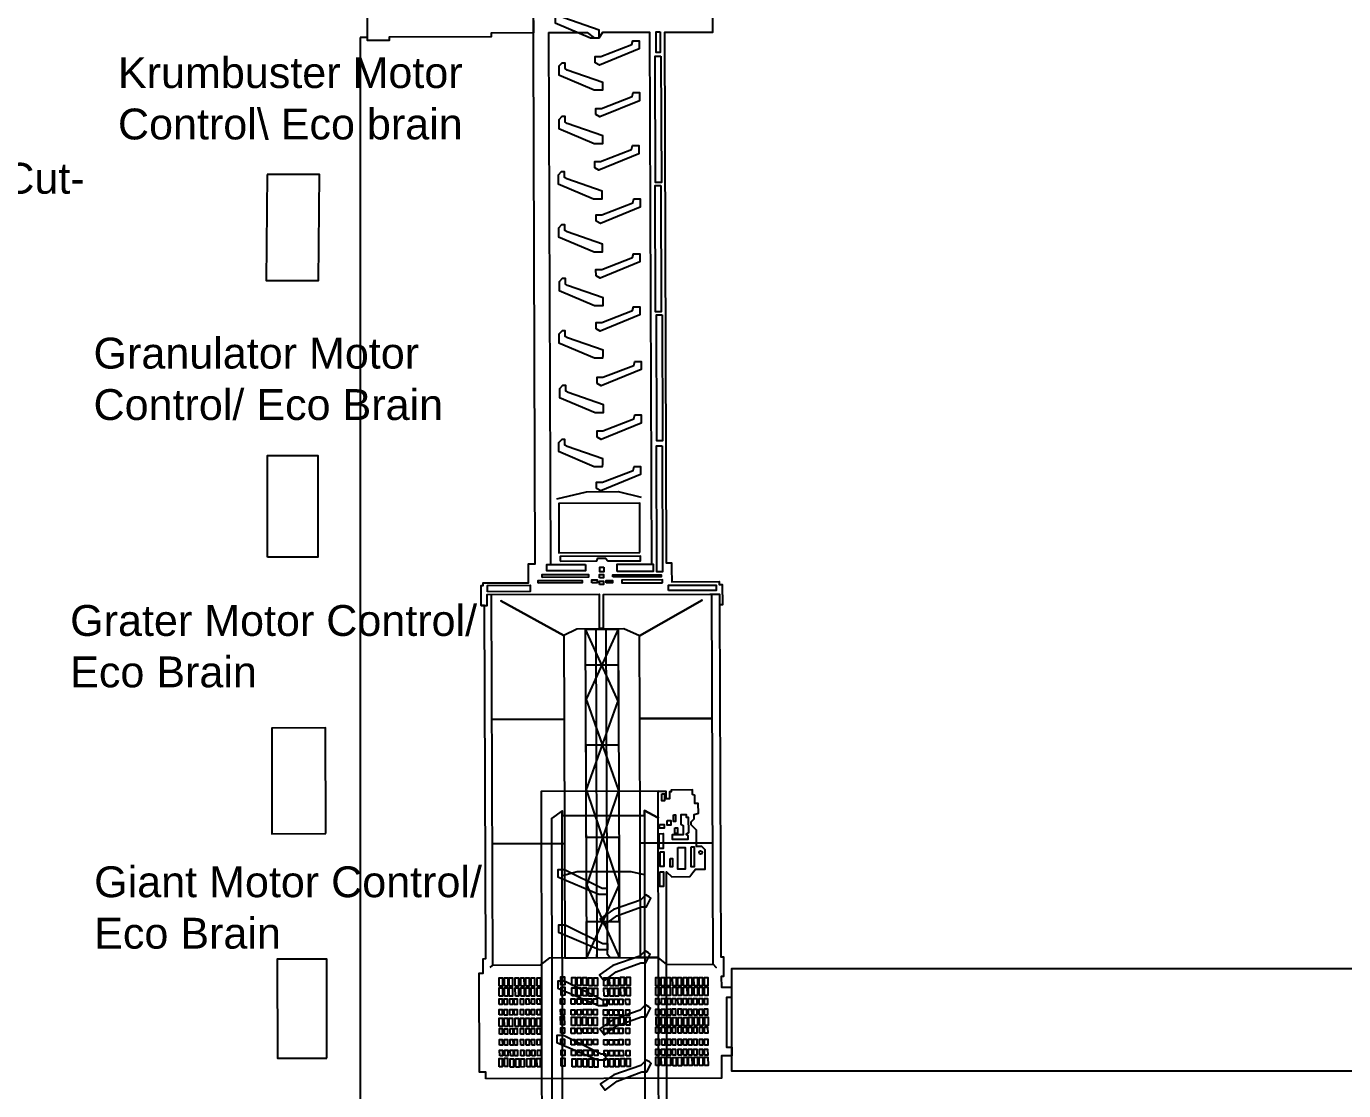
# Model space of a CAD drawing. Header units: millimetres. Extents: x 3191 to 879702, y -27549 to 222194.
# Drawn here: x 161471 to 174287, y 7832 to 18186 of the extents above; entities that cross this region are included whole.
import ezdxf

# ---------------------------------------------------------------- set-up
doc = ezdxf.new("R2010")
doc.units = ezdxf.units.MM
doc.header["$MEASUREMENT"] = 0
for name, color, linetype in [('Giant', 31, 'Continuous'), ('Granulator', 11, 'Continuous'), ('Grater', 130, 'Continuous'), ('Krumbuster', 112, 'Continuous'), ('Worker-Walkway', 8, 'Continuous')]:
    doc.layers.add(name, color=color, linetype=linetype)
doc.styles.get("Standard").update_dxf_attribs({"font": 'arial.ttf'})

msp = doc.modelspace()

# ---------------------------------------------------------------- linework, layer by layer
at = {"layer": 'Giant'}
for points in [[(168632.96591, 4831.83577), (167628.03527, 4830.39059), (167619.53068, 10744.21987), (166481.15397, 10742.58278), (166489.65856, 4828.75351)], [(167705.60491, 4830.50214), (167698.22724, 9960.70498), (167750.88461, 9913.64551), (167926.47278, 9913.89802), (167956.16036, 9954.55531), (167980.08628, 9987.32198), (168075.84851, 9987.45969), (168075.57743, 10175.95977), (168043.60422, 10206.3803), (167989.9112, 10206.30308), (167989.68352, 10364.6218), (167938.07217, 10418.96001), (167938.03361, 10445.77672), (167967.00798, 10476.2849), (167966.94643, 10519.08035), (168009.02279, 10532.2043), (168008.88719, 10626.49673), (167974.77439, 10626.44768), (167974.66136, 10705.05067), (167951.43066, 10712.9844), (167951.36703, 10757.2264), (167746.03287, 10756.93111), (167746.0579, 10739.52807), (167729.3654, 10739.50407), (167729.43946, 10688.00709), (167729.46241, 10672.05059), (167697.53302, 10672.00467), (167697.4308, 10743.08564), (167619.53247, 10742.97361)], [(166489.65856, 4828.75351), (166690.81372, 4829.04279), (166682.58158, 10553.41926), (166581.77946, 10480.85792), (166589.90746, 4828.89768)], [(166682.58158, 10553.41926), (166682.64498, 10509.33304), (167484.11966, 10510.48563), (167484.05095, 10558.2661), (167611.20856, 10490.70604), (167619.89524, 10490.71854), (167611.20856, 10490.70604), (167484.05095, 10558.2661), (167492.2884, 4830.19538)], [(167484.05095, 10558.2661), (167484.95067, 9932.62456), (167355.4526, 9962.45975), (166829.86195, 9961.7039), (166686.91638, 9922.6641), (166683.49001, 9921.72833)], [(167838.58206, 10511.55174), (167838.70726, 10424.49203), (167860.51313, 10411.48221), (167860.64354, 10320.79501), (167754.68961, 10320.64264), (167754.7501, 10278.58158), (167910.03024, 10278.80488), (167909.98435, 10310.71788), (167891.83678, 10326.64831), (167915.02994, 10344.81914), (167914.8213, 10489.89641), (167895.2176, 10489.86822), (167895.18006, 10515.97278), (167838.57582, 10515.89138), (167838.58206, 10511.55174)], [(166643.40845, 9974.45469), (166643.49707, 9912.83191), (167039.3131, 9743.91029), (167103.14841, 9744.00209), (167120.78001, 9744.02744), (167120.70086, 9799.06289), (167074.4502, 9798.99638), (166707.21077, 9981.15606), (166642.08421, 9981.0624), (166642.09371, 9974.4528)], [(167529.13863, 9718.15401), (167497.95685, 9736.98105), (167446.12275, 9685.00884), (167183.77402, 9594.47828), (167053.13399, 9504.15938), (167097.59127, 9445.24869), (167214.5473, 9533.18893), (167456.5921, 9620.8417), (167503.33579, 9620.90892), (167546.15534, 9704.95926), (167529.13863, 9718.15401)], [(166649.7957, 9434.7682), (166649.88432, 9373.14541), (167045.70035, 9204.22379), (167109.53566, 9204.3156), (167127.16725, 9204.34095), (167127.08811, 9259.3764), (167080.83744, 9259.30989), (166713.59802, 9441.46956), (166648.47145, 9441.37591), (166648.48096, 9434.76631)], [(167523.49063, 9172.39697), (167492.30885, 9191.224), (167440.47475, 9139.25179), (167178.12602, 9048.72123), (167047.48599, 8958.40234), (167091.94327, 8899.49165), (167208.8993, 8987.43188), (167450.9441, 9075.08466), (167497.68779, 9075.15188), (167540.50734, 9159.20222), (167523.49063, 9172.39697)], [(166643.15841, 8891.25745), (166643.24703, 8829.63466), (167039.06306, 8660.71304), (167102.89837, 8660.80484), (167120.52996, 8660.8302), (167120.45082, 8715.86565), (167074.20016, 8715.79913), (166706.96073, 8897.95881), (166641.83417, 8897.86515), (166641.84367, 8891.25556)], [(167527.15665, 8647.52811), (167495.97487, 8666.35514), (167444.14077, 8614.38294), (167181.79204, 8523.85238), (167051.15201, 8433.53348), (167095.60929, 8374.62279), (167212.56532, 8462.56302), (167454.61012, 8550.2158), (167501.35381, 8550.28302), (167544.17336, 8634.33336), (167527.15665, 8647.52811)], [(166632.79068, 8362.34033), (166632.8793, 8300.71754), (167028.69533, 8131.79592), (167092.53064, 8131.88772), (167110.16224, 8131.91308), (167110.08309, 8186.94853), (167063.83243, 8186.88202), (166696.59301, 8369.04169), (166631.46644, 8368.94803), (166631.47594, 8362.33844)], [(167532.45923, 8111.11148), (167501.27745, 8129.93852), (167449.44335, 8077.96631), (167187.09462, 7987.43575), (167056.45459, 7897.11685), (167100.91187, 7838.20616), (167217.8679, 7926.1464), (167459.9127, 8013.79917), (167506.65639, 8013.86639), (167549.47594, 8097.91673), (167532.45923, 8111.11148)]]:
    msp.add_lwpolyline(points, dxfattribs=at)
for points in [[(167653.21118, 10718.36398), (167680.77376, 10718.40361), (167680.86974, 10651.66229), (167653.30716, 10651.62265)], [(167767.43895, 10515.83359), (167785.56357, 10515.85965), (167785.6585, 10449.85272), (167767.53387, 10449.82666)], [(167631.87672, 10419.89946), (167676.13179, 10419.9631), (167676.17977, 10386.60356), (167631.92469, 10386.53992)], [(167704.38827, 10459.90619), (167742.8444, 10459.96149), (167742.907, 10416.43163), (167704.45087, 10416.37633)], [(167780.722, 10388.86809), (167807.55678, 10388.90668), (167807.63397, 10335.22876), (167780.7992, 10335.19017)], [(167629.11521, 10332.12345), (167665.38794, 10332.17561), (167665.59551, 10187.83274), (167629.32279, 10187.78058)], [(167637.35103, 10155.87906), (167673.62375, 10155.93123), (167673.83133, 10011.58836), (167637.5586, 10011.53619)], [(167809.28775, 10197.43081), (167881.12888, 10197.53413), (167881.43138, 9987.18433), (167809.59025, 9987.08101)], [(167939.88159, 10205.58576), (167968.19544, 10205.62647), (167968.47916, 10008.34008), (167940.1653, 10008.29936)], [(167733.98233, 10092.1474), (167757.20157, 10092.18079), (167757.31842, 10010.92951), (167734.09918, 10010.89612)], [(167633.26402, 9961.30144), (167669.53675, 9961.35361), (167669.74433, 9817.01074), (167633.4716, 9816.95858)], [(164393.85182, 8148.05882), (164393.40858, 9112.75112), (163912.94604, 9112.53037), (163913.38928, 8147.83807)]]:
    msp.add_lwpolyline(points, close=True, dxfattribs=at)
msp.add_circle((168031.40883, 10148.41185), 15.96471, dxfattribs=at)
at = {"layer": 'Granulator'}
msp.add_lwpolyline([(163815.86575, 13022.5), (163815.86575, 14010.12346), (164307, 14010.12346), (164307, 13022.5)], close=True, dxfattribs=at)
at = {"layer": 'Grater'}
for points in [[(165940.66997, 7946.83163), (165940.44344, 8011.41788), (165881.38022, 8011.21073), (165877.99698, 8975.82557), (165916.45261, 8975.96045), (165915.96102, 9116.12037), (165942.06545, 9116.21193), (165930.01869, 12550.92819), (165895.43533, 12550.8069), (165894.74612, 12747.31252), (165916.71123, 12747.38955), (165916.62929, 12770.74954), (166356.51005, 12772.29236), (166355.85789, 12958.23316), (166422.46535, 12958.46677), (166401.22141, 19015.44132)], [(168144.78139, 19086.89493), (168148.15129, 18126.08342), (167678.51639, 18124.43624), (167696.61011, 12965.63558), (167749.10827, 12965.8197), (167749.29379, 12912.92518), (167749.74858, 12783.25965), (168210.12564, 12784.87435), (168210.23121, 12754.77636), (168242.27756, 12754.88876), (168242.97196, 12556.90407), (168214.70886, 12556.80494), (168226.7193, 9132.44219), (168254.55957, 9132.53984), (168255.22976, 8941.45749), (168232.48575, 8941.37772), (168232.84741, 8838.2651), (168331.38995, 8838.61072), (168331.74633, 8737.00065), (168281.71841, 8736.82518), (168283.40456, 8256.07901), (168334.94578, 8256.25978), (168335.24897, 8169.81609), (168233.67982, 8169.45985), (168234.43516, 7954.10191), (165940.66997, 7946.83163)], [(167045.08645, 18095.62375), (167044.90485, 18147.40084), (166699.1037, 18267.5898), (166677.67885, 18281.08021), (166677.48829, 18335.41175), (166646.09369, 18335.30163), (166615.65416, 18303.78297), (166615.94892, 18219.74288), (166960.99746, 18073.23668), (167043.31787, 18073.5254), (167045.08645, 18095.62375)], [(166403.92853, 18243.59919), (166404.35507, 18121.98639), (165992.0698, 18120.54036), (165992.19446, 18084.99562), (165002.20685, 18081.52339), (165002.31941, 18049.42982), (164791.65913, 18048.69096), (164791.04163, 18224.74778)], [(166551.94192, 18124.53617), (166928.12161, 18125.85557), (166996.11312, 18073.35984), (167043.31787, 18073.5254), (167079.18129, 18127.75011), (167533.68255, 18129.3442), (167551.82991, 12955.25085)], [(166551.94192, 18124.53617), (166570.09043, 12950.11623)], [(167006.15926, 17830.88307), (167005.94485, 17892.0148), (167061.95167, 17892.21124), (167361.95412, 18007.86498), (167372.0053, 18046.10074), (167433.1047, 18046.31504), (167433.38456, 17966.5207), (167046.12382, 17808.10294), (167006.15926, 17830.88307)], [(167080.12789, 17588.91045), (167079.94629, 17640.68754), (166734.14514, 17760.8765), (166712.72029, 17774.36691), (166712.52973, 17828.69845), (166681.13513, 17828.58834), (166650.6956, 17797.06967), (166650.99036, 17713.02959), (166996.0389, 17566.52338), (167078.35931, 17566.8121), (167080.12789, 17588.91045)], [(167010.64796, 17326.5821), (167010.43355, 17387.71383), (167066.44036, 17387.91026), (167366.44282, 17503.56401), (167376.494, 17541.79977), (167437.59339, 17542.01407), (167437.87326, 17462.21972), (167050.61251, 17303.80196), (167010.64796, 17326.5821)], [(167080.25167, 17068.52079), (167080.07007, 17120.29789), (166734.26892, 17240.48684), (166712.84408, 17253.97725), (166712.65352, 17308.30879), (166681.25891, 17308.19868), (166650.81939, 17276.68002), (166651.11415, 17192.63993), (166996.16268, 17046.13372), (167078.4831, 17046.42245), (167080.25167, 17068.52079)], [(167001.56278, 16809.97436), (167001.34837, 16871.10609), (167057.35519, 16871.30253), (167357.35764, 16986.95627), (167367.40882, 17025.19203), (167428.50822, 17025.40633), (167428.78808, 16945.61199), (167041.52734, 16787.19423), (167001.56278, 16809.97436)], [(167074.49887, 16529.09775), (167074.31726, 16580.87484), (166728.51611, 16701.0638), (166707.09127, 16714.55421), (166706.90071, 16768.88575), (166675.50611, 16768.77564), (166645.06658, 16737.25698), (166645.36134, 16653.21689), (166990.40988, 16506.71068), (167072.73029, 16506.99941), (167074.49887, 16529.09775)], [(167015.58086, 16291.38308), (167015.36645, 16352.51481), (167071.37326, 16352.71124), (167371.37572, 16468.36499), (167381.4269, 16506.60075), (167442.52629, 16506.81505), (167442.80616, 16427.02071), (167055.54542, 16268.60295), (167015.58086, 16291.38308)], [(167078.15222, 16013.81776), (167077.97062, 16065.59486), (166732.16947, 16185.78381), (166710.74462, 16199.27423), (166710.55406, 16253.60576), (166679.15946, 16253.49565), (166648.71993, 16221.97699), (166649.01469, 16137.9369), (166994.06323, 15991.43069), (167076.38364, 15991.71942), (167078.15222, 16013.81776)], [(167013.36441, 15758.43445), (167013.15, 15819.56618), (167069.15681, 15819.76262), (167369.15927, 15935.41636), (167379.21045, 15973.65212), (167440.30984, 15973.86642), (167440.58971, 15894.07208), (167053.32896, 15735.65432), (167013.36441, 15758.43445)], [(167083.37455, 15491.74301), (167083.19295, 15543.5201), (166737.3918, 15663.70906), (166715.96696, 15677.19947), (166715.7764, 15731.531), (166684.3818, 15731.42089), (166653.94227, 15699.90223), (166654.23703, 15615.86214), (166999.28557, 15469.35593), (167081.60598, 15469.64466), (167083.37455, 15491.74301)], [(167013.80568, 15243.22485), (167013.59127, 15304.35658), (167069.59808, 15304.55301), (167369.60053, 15420.20676), (167379.65171, 15458.44252), (167440.75111, 15458.65682), (167441.03098, 15378.86247), (167053.77023, 15220.44471), (167013.80568, 15243.22485)], [(167081.69373, 14982.62638), (167081.51213, 15034.40347), (166735.71098, 15154.59243), (166714.28614, 15168.08284), (166714.09558, 15222.41437), (166682.70098, 15222.30426), (166652.26145, 15190.7856), (166652.55621, 15106.74551), (166997.60475, 14960.2393), (167079.92516, 14960.52803), (167081.69373, 14982.62638)], [(167025.21188, 14710.324), (167024.99747, 14771.45573), (167081.00428, 14771.65217), (167381.00674, 14887.30591), (167391.05792, 14925.54167), (167452.15731, 14925.75597), (167452.43718, 14845.96163), (167065.17643, 14687.54387), (167025.21188, 14710.324)], [(167087.79655, 14452.06311), (167087.61495, 14503.8402), (166741.8138, 14624.02916), (166720.38895, 14637.51957), (166720.19839, 14691.85111), (166688.80379, 14691.741), (166658.36426, 14660.22234), (166658.65902, 14576.18225), (167003.70756, 14429.67604), (167086.02797, 14429.96477), (167087.79655, 14452.06311)], [(167024.21729, 14190.35034), (167024.00288, 14251.48206), (167080.0097, 14251.6785), (167380.01215, 14367.33224), (167390.06333, 14405.56801), (167451.16273, 14405.7823), (167451.44259, 14325.98796), (167064.18185, 14167.5702), (167024.21729, 14190.35034)], [(167078.66461, 13927.33687), (167078.48301, 13979.11397), (166732.68186, 14099.30292), (166711.25702, 14112.79333), (166711.06646, 14167.12487), (166679.67186, 14167.01476), (166649.23233, 14135.4961), (166649.52709, 14051.45601), (166994.57563, 13904.9498), (167076.89604, 13905.23853), (167078.66461, 13927.33687)], [(167019.59191, 13689.17842), (167019.3775, 13750.31015), (167075.38432, 13750.50658), (167375.38677, 13866.16032), (167385.43795, 13904.39609), (167446.53735, 13904.61038), (167446.81721, 13824.81604), (167059.55647, 13666.39828), (167019.59191, 13689.17842)], [(166633.71995, 13590.19502), (166919.33233, 13658.95456), (167228.20893, 13660.03789), (167453.28861, 13606.61176)], [(166664.75782, 12984.16969), (167020.1563, 12985.41619), (167031.8616, 13010.73374), (167105.13111, 13010.99072), (167127.11502, 12984.95151), (167446.61659, 12986.07211), (167446.45405, 13032.41372), (166668.48132, 13029.68509), (166664.59823, 13029.67147), (166664.75782, 12984.16969)], [(165895.43533, 12550.8069), (165954.48753, 12551.01402), (165954.10659, 12659.62647), (167043.35175, 12663.44684), (167044.51368, 12332.16209), (167087.56335, 12332.31308), (167086.41885, 12658.62891), (168120.1433, 12662.25454), (168213.63267, 12662.58244), (168214.70886, 12556.80494)], [(165982.47371, 9031.64566), (166010.24208, 9054.20846), (165997.59607, 12659.77901)], [(167613.45745, 9127.05273), (167446.54233, 9126.4673), (167442.63766, 10239.7506), (168148.48093, 10242.22624), (167442.63766, 10239.7506), (167438.38905, 11451.09428), (168144.23232, 11453.56992), (167438.38905, 11451.09428), (167435.56776, 12255.48798), (168046.69227, 12604.85363), (167435.56776, 12255.48798), (167284.08453, 12323.20436), (166827.06591, 12321.60144), (166700.61602, 12261.0869), (166088.44438, 12598.02036), (166700.61602, 12261.0869), (166703.47621, 11445.60061), (166001.86326, 11443.13981), (166703.47621, 11445.60061), (166707.71619, 10236.71807), (166006.10323, 10234.25726), (166707.71619, 10236.71807), (166711.61927, 9123.88967)], [(166010.24208, 9054.20846), (166477.22595, 9055.84633), (166562.68443, 9123.3673), (167613.45745, 9127.05273), (167700.56141, 9060.37028), (168152.62055, 9061.95581), (168182.54939, 9029.52911), (168152.62055, 9061.95581), (168139.99279, 12662.32416)], [(166711.61927, 9123.88967), (166923.37803, 9124.63238), (166912.1641, 12321.8999), (167230.26521, 12323.0156), (167241.47915, 9125.74807), (167151.01061, 9125.43076), (167124.39863, 9157.61248), (167113.29789, 12322.60535), (167010.89072, 12322.24617), (167022.10466, 9124.97865), (167021.9888, 9158.01147)], [(166923.37803, 9124.63238), (167234.89011, 9826.29315), (167239.02204, 9826.30764), (166924.7711, 10753.63531), (166917.66464, 10753.61039), (167225.70471, 11615.24622), (167232.74752, 11615.27092), (166912.1641, 12321.8999), (167230.26521, 12323.0156), (166922.27271, 11645.8155), (166914.53546, 11645.78836), (167227.51891, 10761.39245), (167235.74227, 10761.42129), (166925.44099, 9838.29512), (166920.87503, 9838.27911), (167241.47915, 9125.74807)], [(166923.37803, 9124.63238), (166922.14091, 9477.3558), (167240.24202, 9478.47149), (167237.44888, 10274.84026), (167237.37958, 10294.59931), (166919.27846, 10293.48362), (166916.11741, 11194.74795), (167234.21857, 11195.85198), (167231.49612, 11972.06512), (166913.395, 11970.94943)]]:
    msp.add_lwpolyline(points, dxfattribs=at)
for points in [[(167636.1658, 18132.75969), (167636.87089, 17931.72833), (167598.01103, 17931.59204), (167597.30594, 18132.62339)], [(167644.65028, 17894.98982), (167648.95396, 16667.94621), (167593.29436, 16667.75099), (167588.99069, 17894.7946)], [(167644.17385, 16636.58753), (167648.47752, 15409.54393), (167592.81793, 15409.34871), (167588.51425, 16636.39231)], [(167657.28487, 15380.01754), (167661.58854, 14152.97393), (167605.92895, 14152.77872), (167601.62528, 15379.82232)], [(167657.33045, 14106.43019), (167661.63412, 12879.38659), (167605.97453, 12879.19137), (167601.67085, 14106.23498)], [(167440.29689, 13066.97671), (167438.60947, 13548.08725), (166650.15065, 13545.32185), (166651.83807, 13064.2113)], [(166910.58733, 12951.31047), (166910.80599, 12888.96567), (166535.19344, 12887.64827), (166534.97477, 12949.99306)], [(167218.67905, 12882.47537), (167218.4279, 12954.0815), (167567.92941, 12955.30732), (167568.18055, 12883.7012)], [(166488.25659, 12824.29825), (166488.15612, 12852.94536), (166939.56132, 12854.5286), (166939.66179, 12825.88149)], [(167047.8737, 12821.21039), (167047.76005, 12853.61336), (167084.87224, 12853.74352), (167084.98588, 12821.34056)], [(167090.51942, 12924.98541), (167090.68191, 12878.65547), (167050.25376, 12878.51367), (167050.09127, 12924.84361)], [(167175.911, 12830.08107), (167175.84599, 12848.61538), (167648.30439, 12850.27246), (167648.36939, 12831.73815)], [(165956.50497, 12685.30796), (165956.28712, 12747.41948), (166371.88801, 12748.87713), (166372.10586, 12686.76562)], [(166452.23048, 12770.2596), (166452.14482, 12794.6843), (166878.28388, 12796.17892), (166878.36954, 12771.75422)], [(166973.68765, 12772.07687), (166973.58717, 12800.72398), (167024.95858, 12800.90416), (167025.05906, 12772.25705)], [(167048.09826, 12757.18596), (167047.98461, 12789.58892), (167085.09679, 12789.71909), (167085.21044, 12757.31612)], [(167111.81243, 12770.88167), (167111.72971, 12794.46655), (167173.20526, 12794.68216), (167173.28798, 12771.09728)], [(167659.57232, 12772.5929), (167659.47225, 12801.12337), (167265.99515, 12799.74331), (167266.09522, 12771.21283)], [(167718.87651, 12697.25137), (167718.69401, 12749.28507), (168181.80636, 12750.90937), (168181.98886, 12698.87567)], [(164385.74966, 10332.72786), (164382.80375, 11360.43282), (163858.09653, 11358.92875), (163861.04243, 10331.22379)], [(166071.98485, 8847.88564), (166071.70118, 8928.76475), (166103.7555, 8928.87718), (166104.03917, 8847.99807)], [(166122.847, 8848.06403), (166122.56333, 8928.94314), (166154.61765, 8929.05557), (166154.90132, 8848.17646)], [(166169.33416, 8848.22708), (166169.05049, 8929.10619), (166201.10481, 8929.21861), (166201.38848, 8848.33951)], [(166228.39652, 8848.43423), (166228.11285, 8929.31334), (166260.16718, 8929.42577), (166260.45085, 8848.54666)], [(166280.90219, 8848.61839), (166280.61852, 8929.4975), (166312.67284, 8929.60992), (166312.95651, 8848.73081)], [(166331.21842, 8847.69842), (166330.93475, 8928.57753), (166362.98907, 8928.68996), (166363.27274, 8847.81085)], [(166383.17432, 8847.88065), (166382.89064, 8928.75976), (166414.94497, 8928.87218), (166415.22864, 8847.99308)], [(166440.04918, 8848.08013), (166439.76551, 8928.95924), (166471.81984, 8929.07166), (166472.10351, 8848.19256)], [(166672.76461, 8859.91909), (166672.48867, 8938.59367), (166708.24091, 8938.71907), (166708.51685, 8860.04448)], [(166777.60222, 8853.7198), (166777.32628, 8932.39439), (166813.07851, 8932.51978), (166813.35445, 8853.8452)], [(166829.80696, 8853.9029), (166829.53102, 8932.57749), (166865.28325, 8932.70288), (166865.55919, 8854.0283)], [(166885.54178, 8854.09838), (166885.26584, 8932.77297), (166921.01808, 8932.89837), (166921.29401, 8854.22378)], [(166939.52664, 8851.63994), (166939.2507, 8930.31452), (166975.00293, 8930.43992), (166975.27887, 8851.76533)], [(166991.72559, 8851.82302), (166991.44965, 8930.4976), (167027.20188, 8930.623), (167027.47782, 8851.94841)], [(167090.8168, 8852.17056), (167090.54086, 8930.84515), (167126.29309, 8930.97055), (167126.56903, 8852.29596)], [(167146.55741, 8852.36607), (167146.28147, 8931.04065), (167182.0337, 8931.16605), (167182.30964, 8852.49146)], [(167196.10591, 8852.53985), (167195.82997, 8931.21444), (167231.5822, 8931.33983), (167231.85814, 8852.66525)], [(167253.08424, 8856.23898), (167252.8083, 8934.91356), (167288.56053, 8935.03896), (167288.83647, 8856.36437)], [(167308.82485, 8856.43448), (167308.54891, 8935.10906), (167344.30114, 8935.23446), (167344.57708, 8856.55987)], [(167595.34009, 8852.57538), (167595.05544, 8933.73443), (167628.06462, 8933.85021), (167628.34927, 8852.69116)], [(167647.93452, 8852.19997), (167647.64987, 8933.35901), (167680.65905, 8933.47479), (167680.94371, 8852.31574)], [(167702.76079, 8852.39226), (167702.47613, 8933.55131), (167735.48532, 8933.66708), (167735.76997, 8852.50804)], [(167759.275, 8851.47071), (167758.99035, 8932.62975), (167791.99953, 8932.74553), (167792.28418, 8851.58648)], [(167809.62789, 8851.64731), (167809.34324, 8932.80636), (167842.35242, 8932.92213), (167842.63707, 8851.76309)], [(167865.57684, 8851.84354), (167865.29218, 8933.00259), (167898.30137, 8933.11836), (167898.58602, 8851.95932)], [(167913.23876, 8852.01071), (167912.95411, 8933.16976), (167945.96329, 8933.28553), (167946.24795, 8852.12648)], [(167966.94813, 8852.19909), (167966.66348, 8933.35813), (167999.67266, 8933.47391), (167999.95731, 8852.31486)], [(168017.30102, 8852.37569), (168017.01637, 8933.53474), (168050.02555, 8933.65051), (168050.3102, 8852.49147)], [(168068.7766, 8852.55624), (168068.49194, 8933.71528), (168101.50113, 8933.83106), (168101.78578, 8852.67201)], [(166071.09292, 8671.54196), (166070.90416, 8725.36028), (166099.44576, 8725.46038), (166099.63452, 8671.64207)], [(166072.32449, 8751.05), (166072.04081, 8831.92911), (166104.09514, 8832.04153), (166104.37881, 8751.16242)], [(166121.05426, 8671.15731), (166120.8655, 8724.97562), (166149.4071, 8725.07573), (166149.59586, 8671.25741)], [(166123.18664, 8751.22839), (166122.90297, 8832.1075), (166154.95729, 8832.21992), (166155.24096, 8751.34082)], [(166169.6738, 8751.39144), (166169.39013, 8832.27054), (166201.44445, 8832.38297), (166201.72812, 8751.50386)], [(166174.85621, 8671.34601), (166174.66745, 8725.16433), (166203.20905, 8725.26443), (166203.39781, 8671.44612)], [(166216.58065, 8671.49235), (166216.39189, 8725.31067), (166244.9335, 8725.41077), (166245.12225, 8671.59246)], [(166228.73616, 8751.59859), (166228.45249, 8832.4777), (166260.50681, 8832.59012), (166260.79048, 8751.71102)], [(166278.06199, 8671.70799), (166277.87323, 8725.52631), (166306.41483, 8725.62641), (166306.60359, 8671.8081)], [(166281.24183, 8751.78275), (166280.95815, 8832.66185), (166313.01248, 8832.77428), (166313.29615, 8751.89517)], [(166331.55805, 8750.86278), (166331.27438, 8831.74189), (166363.32871, 8831.85431), (166363.61238, 8750.97521)], [(166332.96349, 8671.90055), (166332.77473, 8725.71886), (166361.31633, 8725.81897), (166361.50509, 8672.00065)], [(166383.51395, 8751.04501), (166383.23028, 8831.92411), (166415.28461, 8832.03654), (166415.56828, 8751.15743)], [(166385.11614, 8672.08347), (166384.92738, 8725.90178), (166413.46898, 8726.00189), (166413.65774, 8672.18357)], [(166440.01185, 8672.276), (166439.82309, 8726.09432), (166468.36469, 8726.19443), (166468.55345, 8672.37611)], [(166440.38882, 8751.24449), (166440.10515, 8832.1236), (166472.15947, 8832.23602), (166472.44314, 8751.35691)], [(166669.36241, 8674.9467), (166669.18318, 8726.04727), (166705.8324, 8726.17582), (166706.01163, 8675.07524)], [(166673.11714, 8759.40924), (166672.8412, 8838.08383), (166708.59343, 8838.20922), (166708.86937, 8759.53464)], [(166770.98457, 8673.07525), (166770.80534, 8724.17582), (166807.45457, 8724.30436), (166807.63379, 8673.20379)], [(166777.95474, 8753.20996), (166777.6788, 8831.88454), (166813.43103, 8832.00994), (166813.70697, 8753.33535)], [(166829.84439, 8673.28169), (166829.66516, 8724.38226), (166866.31438, 8724.51081), (166866.49361, 8673.41023)], [(166830.15948, 8753.39306), (166829.88354, 8832.06764), (166865.63577, 8832.19304), (166865.91171, 8753.51845)], [(166885.89431, 8753.58854), (166885.61837, 8832.26312), (166921.3706, 8832.38852), (166921.64654, 8753.71393)], [(166887.58731, 8673.48422), (166887.40808, 8724.58479), (166924.0573, 8724.71333), (166924.23653, 8673.61276)], [(166933.11961, 8673.64391), (166932.94039, 8724.74449), (166969.58961, 8724.87303), (166969.76883, 8673.77246)], [(166939.87916, 8751.13009), (166939.60322, 8829.80468), (166975.35545, 8829.93007), (166975.63139, 8751.25549)], [(166989.20166, 8673.84061), (166989.02243, 8724.94119), (167025.67165, 8725.06973), (167025.85088, 8673.96915)], [(166992.07812, 8751.31317), (166991.80218, 8829.98776), (167027.55441, 8830.11315), (167027.83035, 8751.43857)], [(167087.23979, 8670.83682), (167087.06057, 8721.93739), (167123.70979, 8722.06593), (167123.88901, 8670.96536)], [(167091.16932, 8751.66072), (167090.89338, 8830.3353), (167126.64561, 8830.4607), (167126.92155, 8751.78611)], [(167141.09962, 8671.02572), (167140.92039, 8722.1263), (167177.56962, 8722.25484), (167177.74884, 8671.15427)], [(167146.90993, 8751.85622), (167146.63399, 8830.53081), (167182.38622, 8830.6562), (167182.66216, 8751.98162)], [(167190.51502, 8671.19904), (167190.33579, 8722.29961), (167226.98501, 8722.42816), (167227.16424, 8671.32758)], [(167196.45843, 8752.03), (167196.18249, 8830.70459), (167231.93472, 8830.82999), (167232.21066, 8752.1554)], [(167237.71398, 8671.36459), (167237.53475, 8722.46516), (167274.18397, 8722.5937), (167274.3632, 8671.49313)], [(167253.43676, 8755.72913), (167253.16082, 8834.40372), (167288.91306, 8834.52911), (167289.189, 8755.85453)], [(167302.12355, 8671.59049), (167301.94433, 8722.69106), (167338.59355, 8722.81961), (167338.77278, 8671.71903)], [(167309.17738, 8755.92463), (167308.90144, 8834.59922), (167344.65367, 8834.72461), (167344.92961, 8756.05003)], [(167595.67294, 8757.67599), (167595.38828, 8838.83503), (167628.39746, 8838.95081), (167628.68212, 8757.79176)], [(167595.64886, 8668.84076), (167595.44275, 8727.60467), (167626.21815, 8727.71261), (167626.42425, 8668.9487)], [(167648.26737, 8757.30057), (167647.98272, 8838.45962), (167680.9919, 8838.57539), (167681.27655, 8757.41634)], [(167651.0345, 8669.5949), (167650.82839, 8728.35881), (167681.60379, 8728.46675), (167681.80989, 8669.70284)], [(167703.09363, 8757.49286), (167702.80898, 8838.65191), (167735.81816, 8838.76769), (167736.10281, 8757.60864)], [(167707.539, 8669.79309), (167707.33289, 8728.55699), (167738.10828, 8728.66493), (167738.31439, 8669.90103)], [(167756.21365, 8669.96381), (167756.00755, 8728.72771), (167786.78294, 8728.83565), (167786.98905, 8670.07175)], [(167759.60784, 8756.57131), (167759.32319, 8837.73035), (167792.33237, 8837.84613), (167792.61703, 8756.68708)], [(167809.96074, 8756.74791), (167809.67608, 8837.90696), (167842.68527, 8838.02273), (167842.96992, 8756.86369)], [(167811.26561, 8670.15689), (167811.0595, 8728.9208), (167841.8349, 8729.02874), (167842.041, 8670.26483)], [(167862.18381, 8669.20404), (167861.97771, 8727.96795), (167892.7531, 8728.07589), (167892.9592, 8669.31198)], [(167865.90968, 8756.94415), (167865.62503, 8838.10319), (167898.63421, 8838.21897), (167898.91886, 8757.05992)], [(167913.09805, 8669.38262), (167912.89194, 8728.14653), (167943.66733, 8728.25447), (167943.87344, 8669.49056)], [(167913.57161, 8757.11131), (167913.28695, 8838.27036), (167946.29614, 8838.38613), (167946.58079, 8757.22709)], [(167963.45094, 8669.55922), (167963.24483, 8728.32313), (167994.02022, 8728.43107), (167994.22633, 8669.66716)], [(167967.28097, 8757.29969), (167966.99632, 8838.45874), (168000.0055, 8838.57451), (168000.29016, 8757.41547)], [(168017.63387, 8757.4763), (168017.34921, 8838.63534), (168050.3584, 8838.75112), (168050.64305, 8757.59207)], [(168018.2772, 8669.75152), (168018.07109, 8728.51543), (168048.84649, 8728.62337), (168049.05259, 8669.85946)], [(168068.07454, 8669.92618), (168067.86843, 8728.69008), (168098.64382, 8728.79802), (168098.84993, 8670.03412)], [(168069.10944, 8757.65684), (168068.82479, 8838.81589), (168101.83397, 8838.93166), (168102.11862, 8757.77261)], [(166071.45501, 8568.30271), (166071.26625, 8622.12102), (166099.80785, 8622.22113), (166099.99661, 8568.40281)], [(166121.41635, 8567.91806), (166121.22759, 8621.73637), (166149.76919, 8621.83648), (166149.95795, 8568.01816)], [(166175.21831, 8568.10676), (166175.02955, 8621.92507), (166203.57115, 8622.02518), (166203.75991, 8568.20686)], [(166216.94275, 8568.2531), (166216.75399, 8622.07142), (166245.29559, 8622.17152), (166245.48435, 8568.35321)], [(166278.42409, 8568.46874), (166278.23533, 8622.28705), (166306.77693, 8622.38716), (166306.96569, 8568.56884)], [(166333.32558, 8568.6613), (166333.13682, 8622.47961), (166361.67842, 8622.57972), (166361.86718, 8568.7614)], [(166385.47824, 8568.84421), (166385.28948, 8622.66253), (166413.83108, 8622.76263), (166414.01984, 8568.94432)], [(166440.37395, 8569.03675), (166440.18519, 8622.85507), (166468.72679, 8622.95517), (166468.91555, 8569.13686)], [(166669.72839, 8570.59936), (166669.54917, 8621.69993), (166706.19839, 8621.82847), (166706.37761, 8570.7279)], [(166771.35056, 8568.7279), (166771.17133, 8619.82848), (166807.82055, 8619.95702), (166807.99978, 8568.85645)], [(166830.21037, 8568.93435), (166830.03114, 8620.03492), (166866.68037, 8620.16346), (166866.85959, 8569.06289)], [(166887.95329, 8569.13687), (166887.77407, 8620.23744), (166924.42329, 8620.36598), (166924.60251, 8569.26541)], [(166933.4856, 8569.29657), (166933.30637, 8620.39714), (166969.95559, 8620.52568), (166970.13482, 8569.42511)], [(166989.56764, 8569.49327), (166989.38841, 8620.59384), (167026.03763, 8620.72238), (167026.21686, 8569.62181)], [(167087.60578, 8566.48947), (167087.42655, 8617.59005), (167124.07577, 8617.71859), (167124.255, 8566.61802)], [(167141.4656, 8566.67838), (167141.28638, 8617.77895), (167177.9356, 8617.90749), (167178.11483, 8566.80692)], [(167190.881, 8566.8517), (167190.70177, 8617.95227), (167227.35099, 8618.08081), (167227.53022, 8566.98024)], [(167238.07996, 8567.01724), (167237.90074, 8618.11781), (167274.54996, 8618.24635), (167274.72918, 8567.14578)], [(167302.48954, 8567.24315), (167302.31031, 8618.34372), (167338.95953, 8618.47226), (167339.13876, 8567.37169)], [(167596.00682, 8566.77959), (167595.80072, 8625.5435), (167626.57611, 8625.65144), (167626.78222, 8566.88753)], [(167651.39246, 8567.53373), (167651.18636, 8626.29764), (167681.96175, 8626.40558), (167682.16786, 8567.64167)], [(167707.89696, 8567.73191), (167707.69086, 8626.49582), (167738.46625, 8626.60376), (167738.67235, 8567.83985)], [(167756.57162, 8567.90263), (167756.36551, 8626.66654), (167787.1409, 8626.77448), (167787.34701, 8568.01057)], [(167811.62357, 8568.09572), (167811.41747, 8626.85962), (167842.19286, 8626.96756), (167842.39897, 8568.20366)], [(167862.54178, 8567.14287), (167862.33567, 8625.90678), (167893.11106, 8626.01472), (167893.31717, 8567.25081)], [(167913.45601, 8567.32144), (167913.2499, 8626.08535), (167944.0253, 8626.19329), (167944.2314, 8567.42938)], [(167963.8089, 8567.49805), (167963.6028, 8626.26196), (167994.37819, 8626.3699), (167994.58429, 8567.60599)], [(168018.63516, 8567.69034), (168018.42906, 8626.45425), (168049.20445, 8626.56219), (168049.41056, 8567.79828)], [(168068.4325, 8567.865), (168068.2264, 8626.62891), (168099.00179, 8626.73685), (168099.20789, 8567.97294)], [(166070.69329, 8455.48314), (166070.40962, 8536.36225), (166102.46394, 8536.47468), (166102.74762, 8455.59557)], [(166121.55544, 8455.66153), (166121.27177, 8536.54064), (166153.3261, 8536.65307), (166153.60977, 8455.77396)], [(166168.0426, 8455.82458), (166167.75893, 8536.70369), (166199.81326, 8536.81611), (166200.09693, 8455.93701)], [(166227.10497, 8456.03173), (166226.8213, 8536.91084), (166258.87562, 8537.02327), (166259.15929, 8456.14416)], [(166279.61063, 8456.21589), (166279.32696, 8537.095), (166311.38128, 8537.20742), (166311.66496, 8456.32831)], [(166329.92686, 8455.29592), (166329.64319, 8536.17503), (166361.69751, 8536.28746), (166361.98118, 8455.40835)], [(166381.88276, 8455.47815), (166381.59909, 8536.35726), (166413.65341, 8536.46968), (166413.93708, 8455.59058)], [(166438.75763, 8455.67763), (166438.47396, 8536.55674), (166470.52828, 8536.66916), (166470.81195, 8455.79006)], [(166669.61204, 8473.42385), (166669.3361, 8552.09844), (166705.08833, 8552.22383), (166705.36427, 8473.54925)], [(166774.44965, 8467.22456), (166774.17371, 8545.89915), (166809.92594, 8546.02455), (166810.20188, 8467.34996)], [(166826.65439, 8467.40766), (166826.37845, 8546.08225), (166862.13068, 8546.20765), (166862.40662, 8467.53306)], [(166882.38921, 8467.60315), (166882.11327, 8546.27773), (166917.8655, 8546.40313), (166918.14144, 8467.72854)], [(166936.37407, 8465.1447), (166936.09813, 8543.81928), (166971.85036, 8543.94468), (166972.1263, 8465.27009)], [(166988.57302, 8465.32778), (166988.29708, 8544.00236), (167024.04931, 8544.12776), (167024.32525, 8465.45317)], [(167087.66422, 8465.67533), (167087.38829, 8544.34991), (167123.14052, 8544.47531), (167123.41646, 8465.80072)], [(167143.40484, 8465.87083), (167143.1289, 8544.54541), (167178.88113, 8544.67081), (167179.15707, 8465.99622)], [(167192.95333, 8466.04461), (167192.67739, 8544.7192), (167228.42963, 8544.84459), (167228.70556, 8466.17001)], [(167249.93167, 8469.74374), (167249.65573, 8548.41832), (167285.40796, 8548.54372), (167285.6839, 8469.86913)], [(167305.67228, 8469.93924), (167305.39634, 8548.61383), (167341.14857, 8548.73922), (167341.42451, 8470.06464)], [(167597.59665, 8464.94435), (167597.31199, 8546.1034), (167630.32118, 8546.21918), (167630.60583, 8465.06013)], [(167650.19108, 8464.56894), (167649.90643, 8545.72798), (167682.91561, 8545.84376), (167683.20026, 8464.68471)], [(167705.01734, 8464.76123), (167704.73269, 8545.92028), (167737.74187, 8546.03605), (167738.02653, 8464.87701)], [(167761.53156, 8463.83967), (167761.2469, 8544.99872), (167794.25609, 8545.1145), (167794.54074, 8463.95545)], [(167811.88445, 8464.01628), (167811.5998, 8545.17533), (167844.60898, 8545.2911), (167844.89363, 8464.13205)], [(167867.83339, 8464.21251), (167867.54874, 8545.37156), (167900.55792, 8545.48733), (167900.84258, 8464.32829)], [(167915.49532, 8464.37968), (167915.21067, 8545.53873), (167948.21985, 8545.6545), (167948.5045, 8464.49545)], [(167969.20469, 8464.56806), (167968.92003, 8545.7271), (168001.92922, 8545.84288), (168002.21387, 8464.68383)], [(168019.55758, 8464.74466), (168019.27293, 8545.90371), (168052.28211, 8546.01948), (168052.56676, 8464.86044)], [(168071.03315, 8464.92521), (168070.7485, 8546.08425), (168103.75768, 8546.20003), (168104.04234, 8465.04098)], [(166073.20948, 8381.57544), (166073.02072, 8435.39375), (166101.56232, 8435.49386), (166101.75108, 8381.67554)], [(166123.17082, 8381.19079), (166122.98206, 8435.0091), (166151.52366, 8435.10921), (166151.71242, 8381.29089)], [(166176.97278, 8381.37949), (166176.78402, 8435.1978), (166205.32562, 8435.29791), (166205.51438, 8381.47959)], [(166218.69722, 8381.52583), (166218.50846, 8435.34415), (166247.05006, 8435.44425), (166247.23882, 8381.62594)], [(166280.17856, 8381.74147), (166279.9898, 8435.55978), (166308.5314, 8435.65989), (166308.72016, 8381.84157)], [(166335.08005, 8381.93403), (166334.89129, 8435.75234), (166363.43289, 8435.85245), (166363.62165, 8382.03413)], [(166387.23271, 8382.11694), (166387.04395, 8435.93526), (166415.58555, 8436.03536), (166415.77431, 8382.21705)], [(166442.12841, 8382.30948), (166441.93965, 8436.1278), (166470.48125, 8436.2279), (166470.67001, 8382.40959)], [(166670.3571, 8391.34494), (166670.17787, 8442.44551), (166706.82709, 8442.57405), (166707.00632, 8391.47348)], [(166670.74497, 8280.75728), (166670.56574, 8331.85785), (166707.21496, 8331.9864), (166707.39419, 8280.88582)], [(166771.97926, 8389.47349), (166771.80004, 8440.57406), (166808.44926, 8440.7026), (166808.62848, 8389.60203)], [(166830.83908, 8389.67993), (166830.65985, 8440.7805), (166867.30907, 8440.90904), (166867.4883, 8389.80847)], [(166831.22695, 8279.09227), (166831.04772, 8330.19284), (166867.69694, 8330.32139), (166867.87617, 8279.22081)], [(166888.582, 8389.88245), (166888.40277, 8440.98303), (166925.052, 8441.11157), (166925.23122, 8390.011)], [(166888.96987, 8279.2948), (166888.79064, 8330.39537), (166925.43986, 8330.52391), (166925.61909, 8279.42334)], [(166934.1143, 8390.04215), (166933.93508, 8441.14272), (166970.5843, 8441.27127), (166970.76352, 8390.17069)], [(166934.50217, 8279.45449), (166934.32295, 8330.55507), (166970.97217, 8330.68361), (166971.15139, 8279.58304)], [(166990.19635, 8390.23885), (166990.01712, 8441.33942), (167026.66634, 8441.46797), (167026.84557, 8390.36739)], [(166990.58422, 8279.65119), (166990.40499, 8330.75177), (167027.05421, 8330.88031), (167027.23344, 8279.77974)], [(167088.23448, 8387.23506), (167088.05526, 8438.33563), (167124.70448, 8438.46417), (167124.8837, 8387.3636)], [(167142.09431, 8387.42396), (167141.91509, 8438.52454), (167178.56431, 8438.65308), (167178.74353, 8387.5525)], [(167191.50971, 8387.59728), (167191.33048, 8438.69785), (167227.9797, 8438.82639), (167228.15893, 8387.72582)], [(167238.70867, 8387.76282), (167238.52944, 8438.8634), (167275.17867, 8438.99194), (167275.35789, 8387.89136)], [(167303.11825, 8387.98873), (167302.93902, 8439.0893), (167339.58824, 8439.21784), (167339.76747, 8388.11727)], [(167596.62224, 8391.31601), (167596.41613, 8450.07992), (167627.19152, 8450.18786), (167627.39763, 8391.42395)], [(167597.03355, 8274.04481), (167596.82744, 8332.80872), (167627.60283, 8332.91666), (167627.80894, 8274.15275)], [(167652.00788, 8392.07016), (167651.80177, 8450.83407), (167682.57716, 8450.94201), (167682.78327, 8392.1781)], [(167652.41919, 8274.79895), (167652.21308, 8333.56286), (167682.98847, 8333.6708), (167683.19458, 8274.90689)], [(167708.51237, 8392.26834), (167708.30627, 8451.03225), (167739.08166, 8451.14019), (167739.28777, 8392.37628)], [(167708.92369, 8274.99713), (167708.71758, 8333.76104), (167739.49297, 8333.86898), (167739.69908, 8275.10507)], [(167757.18703, 8392.43906), (167756.98092, 8451.20297), (167787.75632, 8451.31091), (167787.96242, 8392.547)], [(167757.59834, 8275.16785), (167757.39224, 8333.93176), (167788.16763, 8334.0397), (167788.37373, 8275.27579)], [(167812.23899, 8392.63214), (167812.03288, 8451.39605), (167842.80827, 8451.50399), (167843.01438, 8392.74008)], [(167812.6503, 8275.36094), (167812.44419, 8334.12485), (167843.21958, 8334.23279), (167843.42569, 8275.46888)], [(167863.15719, 8391.6793), (167862.95108, 8450.44321), (167893.72647, 8450.55115), (167893.93258, 8391.78724)], [(167863.5685, 8274.40809), (167863.36239, 8333.172), (167894.13779, 8333.27994), (167894.34389, 8274.51603)], [(167914.07142, 8391.85787), (167913.86532, 8450.62178), (167944.64071, 8450.72972), (167944.84681, 8391.96581)], [(167914.48273, 8274.58666), (167914.27663, 8333.35057), (167945.05202, 8333.45851), (167945.25813, 8274.6946)], [(167964.42431, 8392.03448), (167964.21821, 8450.79838), (167994.9936, 8450.90632), (167995.19971, 8392.14242)], [(167964.83563, 8274.76327), (167964.62952, 8333.52718), (167995.40491, 8333.63512), (167995.61102, 8274.87121)], [(168019.25058, 8392.22677), (168019.04447, 8450.99068), (168049.81986, 8451.09862), (168050.02597, 8392.33471)], [(168019.66189, 8274.95556), (168019.45578, 8333.71947), (168050.23117, 8333.82741), (168050.43728, 8275.0635)], [(168069.04791, 8392.40143), (168068.84181, 8451.16534), (168099.6172, 8451.27328), (168099.82331, 8392.50937)], [(168069.45923, 8275.13022), (168069.25312, 8333.89413), (168100.02851, 8334.00207), (168100.23462, 8275.23816)], [(166073.58123, 8275.58345), (166073.39247, 8329.40177), (166101.93407, 8329.50187), (166102.12283, 8275.68356)], [(166076.13857, 8171.79201), (166075.94981, 8225.61033), (166104.49141, 8225.71043), (166104.68017, 8171.89212)], [(166123.54257, 8275.1988), (166123.35381, 8329.01711), (166151.89541, 8329.11722), (166152.08417, 8275.2989)], [(166126.09991, 8171.40736), (166125.91115, 8225.22567), (166154.45275, 8225.32578), (166154.64151, 8171.50746)], [(166177.34453, 8275.3875), (166177.15577, 8329.20581), (166205.69737, 8329.30592), (166205.88613, 8275.4876)], [(166179.90187, 8171.59606), (166179.71311, 8225.41438), (166208.25471, 8225.51448), (166208.44347, 8171.69617)], [(166219.06897, 8275.53384), (166218.88021, 8329.35216), (166247.42181, 8329.45226), (166247.61057, 8275.63395)], [(166221.62631, 8171.7424), (166221.43755, 8225.56072), (166249.97915, 8225.66082), (166250.16791, 8171.84251)], [(166280.55031, 8275.74948), (166280.36155, 8329.56779), (166308.90315, 8329.6679), (166309.09191, 8275.84958)], [(166283.10765, 8171.95804), (166282.91889, 8225.77635), (166311.46049, 8225.87646), (166311.64925, 8172.05814)], [(166335.4518, 8275.94204), (166335.26304, 8329.76035), (166363.80464, 8329.86046), (166363.9934, 8276.04214)], [(166338.00914, 8172.1506), (166337.82038, 8225.96891), (166366.36198, 8226.06902), (166366.55074, 8172.2507)], [(166387.60446, 8276.12495), (166387.4157, 8329.94327), (166415.9573, 8330.04338), (166416.14606, 8276.22506)], [(166390.1618, 8172.33352), (166389.97304, 8226.15183), (166418.51464, 8226.25194), (166418.7034, 8172.43362)], [(166442.50016, 8276.31749), (166442.3114, 8330.13581), (166470.853, 8330.23591), (166471.04176, 8276.4176)], [(166445.0575, 8172.52605), (166444.86875, 8226.34437), (166473.41035, 8226.44448), (166473.59911, 8172.62616)], [(166674.3894, 8175.56994), (166674.21017, 8226.67052), (166710.85939, 8226.79906), (166711.03862, 8175.69848)], [(166772.36713, 8278.88583), (166772.18791, 8329.9864), (166808.83713, 8330.11494), (166809.01635, 8279.01437)], [(166776.01156, 8173.69849), (166775.83233, 8224.79906), (166812.48155, 8224.9276), (166812.66078, 8173.82703)], [(166834.87137, 8173.90493), (166834.69215, 8225.0055), (166871.34137, 8225.13405), (166871.5206, 8174.03347)], [(166892.6143, 8174.10746), (166892.43507, 8225.20803), (166929.08429, 8225.33657), (166929.26352, 8174.236)], [(166938.1466, 8174.26715), (166937.96737, 8225.36773), (166974.61659, 8225.49627), (166974.79582, 8174.3957)], [(166994.22864, 8174.46385), (166994.04942, 8225.56443), (167030.69864, 8225.69297), (167030.87786, 8174.5924)], [(167088.62235, 8276.6474), (167088.44313, 8327.74797), (167125.09235, 8327.87651), (167125.27157, 8276.77594)], [(167092.26678, 8171.46006), (167092.08755, 8222.56063), (167128.73677, 8222.68917), (167128.916, 8171.5886)], [(167142.48218, 8276.83631), (167142.30296, 8327.93688), (167178.95218, 8328.06542), (167179.1314, 8276.96485)], [(167146.12661, 8171.64897), (167145.94738, 8222.74954), (167182.5966, 8222.87808), (167182.77583, 8171.77751)], [(167191.89758, 8277.00962), (167191.71835, 8328.11019), (167228.36757, 8328.23874), (167228.5468, 8277.13816)], [(167195.542, 8171.82228), (167195.36277, 8222.92286), (167232.012, 8223.0514), (167232.19122, 8171.95082)], [(167239.09654, 8277.17517), (167238.91731, 8328.27574), (167275.56654, 8328.40428), (167275.74576, 8277.30371)], [(167242.74097, 8171.98783), (167242.56174, 8223.0884), (167279.21096, 8223.21694), (167279.39019, 8172.11637)], [(167303.50612, 8277.40107), (167303.32689, 8328.50165), (167339.97611, 8328.63019), (167340.15534, 8277.52961)], [(167307.15054, 8172.21373), (167306.97131, 8223.31431), (167343.62053, 8223.44285), (167343.79976, 8172.34227)], [(167596.67619, 8176.28524), (167596.47008, 8235.04915), (167627.24547, 8235.15709), (167627.45158, 8176.39318)], [(167652.06183, 8177.03938), (167651.85572, 8235.80329), (167682.63111, 8235.91123), (167682.83722, 8177.14732)], [(167708.56632, 8177.23757), (167708.36022, 8236.00147), (167739.13561, 8236.10941), (167739.34172, 8177.34551)], [(167757.24098, 8177.40828), (167757.03487, 8236.17219), (167787.81027, 8236.28013), (167788.01637, 8177.51622)], [(167812.29294, 8177.60137), (167812.08683, 8236.36528), (167842.86222, 8236.47322), (167843.06833, 8177.70931)], [(167863.21114, 8176.64852), (167863.00503, 8235.41243), (167893.78042, 8235.52037), (167893.98653, 8176.75646)], [(167914.12537, 8176.8271), (167913.91927, 8235.59101), (167944.69466, 8235.69895), (167944.90076, 8176.93504)], [(167964.47826, 8177.0037), (167964.27216, 8235.76761), (167995.04755, 8235.87555), (167995.25366, 8177.11164)], [(168019.30453, 8177.196), (168019.09842, 8235.95991), (168049.87381, 8236.06785), (168050.07992, 8177.30394)], [(168069.10186, 8177.37065), (168068.89576, 8236.13456), (168099.67115, 8236.2425), (168099.87726, 8177.47859)], [(166069.96514, 8064.14407), (166069.68147, 8145.02317), (166101.73579, 8145.1356), (166102.01946, 8064.25649)], [(166121.82216, 8067.76691), (166121.53849, 8148.64602), (166153.59282, 8148.75844), (166153.87649, 8067.87934)], [(166178.17416, 8061.94579), (166177.89049, 8142.8249), (166209.94481, 8142.93732), (166210.22849, 8062.05821)], [(166233.4113, 8062.13952), (166233.12763, 8143.01863), (166265.18195, 8143.13106), (166265.46563, 8062.25195)], [(166282.62994, 8062.31215), (166282.34627, 8143.19126), (166314.40059, 8143.30369), (166314.68426, 8062.42458)], [(166340.05457, 8062.51356), (166339.7709, 8143.39267), (166371.82523, 8143.50509), (166372.1089, 8062.62599)], [(166385.99197, 8062.67468), (166385.7083, 8143.55379), (166417.76262, 8143.66621), (166418.04629, 8062.7871)], [(166439.59138, 8062.86267), (166439.30771, 8143.74178), (166471.36203, 8143.8542), (166471.6457, 8062.9751)], [(166675.53419, 8070.26886), (166675.25826, 8148.94344), (166711.01049, 8149.06884), (166711.28643, 8070.39425)], [(166780.3718, 8064.06957), (166780.09586, 8142.74416), (166815.84809, 8142.86955), (166816.12403, 8064.19497)], [(166832.57654, 8064.25267), (166832.3006, 8142.92726), (166868.05283, 8143.05265), (166868.32877, 8064.37807)], [(166888.31136, 8064.44815), (166888.03542, 8143.12274), (166923.78766, 8143.24814), (166924.0636, 8064.57355)], [(166942.29622, 8061.98971), (166942.02028, 8140.66429), (166977.77251, 8140.78969), (166978.04845, 8062.1151)], [(166994.49517, 8062.17279), (166994.21923, 8140.84737), (167029.97146, 8140.97277), (167030.2474, 8062.29818)], [(167093.58638, 8062.52033), (167093.31044, 8141.19492), (167129.06267, 8141.32032), (167129.33861, 8062.64573)], [(167149.32699, 8062.71584), (167149.05105, 8141.39042), (167184.80328, 8141.51582), (167185.07922, 8062.84123)], [(167198.87549, 8062.88962), (167198.59955, 8141.56421), (167234.35178, 8141.6896), (167234.62772, 8063.01502)], [(167255.85382, 8066.58875), (167255.57788, 8145.26333), (167291.33011, 8145.38873), (167291.60605, 8066.71414)], [(167311.59443, 8066.78425), (167311.31849, 8145.45883), (167347.07073, 8145.58423), (167347.34666, 8066.90964)], [(167596.53575, 8076.07694), (167596.2511, 8157.23599), (167629.26028, 8157.35176), (167629.54493, 8076.19271)], [(167649.13018, 8075.70152), (167648.84553, 8156.86057), (167681.85471, 8156.97634), (167682.13937, 8075.8173)], [(167703.95645, 8075.89382), (167703.67179, 8157.05286), (167736.68098, 8157.16864), (167736.96563, 8076.00959)], [(167760.47066, 8074.97226), (167760.18601, 8156.13131), (167793.19519, 8156.24708), (167793.47984, 8075.08803)], [(167810.82355, 8075.14887), (167810.5389, 8156.30791), (167843.54808, 8156.42369), (167843.83273, 8075.26464)], [(167866.7725, 8075.3451), (167866.48784, 8156.50414), (167899.49702, 8156.61992), (167899.78168, 8075.46087)], [(167914.43442, 8075.51226), (167914.14977, 8156.67131), (167947.15895, 8156.78709), (167947.4436, 8075.62804)], [(167968.14379, 8075.70064), (167967.85913, 8156.85969), (168000.86832, 8156.97546), (168001.15297, 8075.81642)], [(168018.49668, 8075.87725), (168018.21203, 8157.03629), (168051.22121, 8157.15207), (168051.50586, 8075.99302)], [(168069.97226, 8076.05779), (168069.6876, 8157.21684), (168102.69679, 8157.33261), (168102.98144, 8076.17357)]]:
    msp.add_lwpolyline(points, close=True, dxfattribs=at)
at = {"layer": 'Krumbuster'}
msp.add_lwpolyline([(163813.74361, 16743.23192), (163804.44696, 15714.5), (164314.5, 15712.73192), (164323.79664, 16743.23192)], close=True, dxfattribs=at)
at = {"layer": 'Worker-Walkway'}
for points in [[(163687.00003, 18842.5), (163687.00003, 19092.44883), (164788.16733, 19092.44883), (164788.16733, 18076.49964), (164718.5, 18076.49964)], [(164718.5, 18076.49964), (164718.5, 4971.49929), (160079, 4971.49929)], [(178153.50007, 8022.81598), (168335.2488, 8022.81598), (168335.2488, 9019.81598), (178153.50007, 9019.81598)]]:
    msp.add_lwpolyline(points, dxfattribs=at)

# ---------------------------------------------------------------- texts
at = {"char_height": 300, "attachment_point": 1}
for s, insert in [('Krumbuster Motor\\PControl\\\\ Eco brain', (162362.5, 17885.73192)), ('\\pi-1490.79127;Emergency Cut-\\P\\pi-276.56889;Off', (160502.34071, 16857.58008)), ('Granulator Motor\\PControl/ Eco Brain', (162125, 15156.5)), ('Grater Motor Control/\\PEco Brain', (161897.5, 12556)), ('Giant Motor Control/\\PEco Brain', (162131, 10014))]:
    msp.add_mtext(s, dxfattribs=dict(at, insert=insert))

doc.saveas('drawing.dxf')
